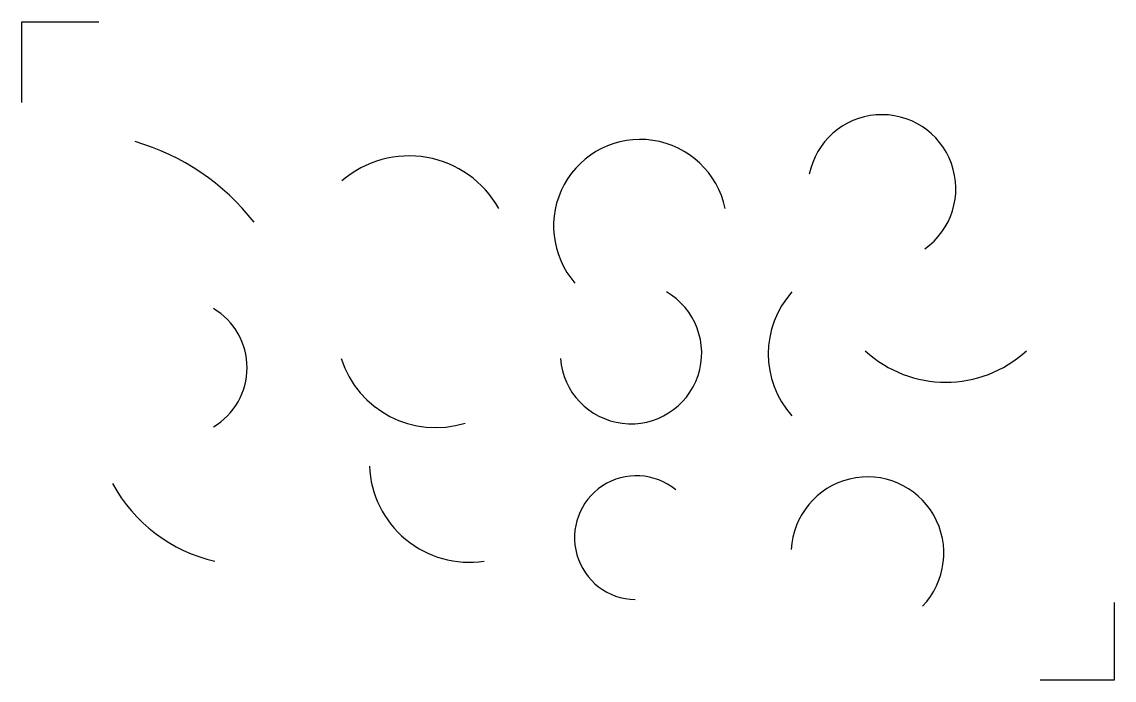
# Model space of a CAD drawing. Header units: millimetres. Extents: x 296 to 1482, y 67 to 782.
import ezdxf

# ---------------------------------------------------------------- set-up
doc = ezdxf.new("R2010")
doc.units = ezdxf.units.MM
doc.layers.get('0').update_dxf_attribs({"color": 250, "linetype": 'CONTINUOUS'})

msp = doc.modelspace()

# ---------------------------------------------------------------- linework, layer by layer
for points in [[(295.8, 694.6), (295.8, 782.1), (379.3, 782.1)], [(1481.6, 151.7), (1481.6, 67.4), (1401.2, 67.4)]]:
    msp.add_lwpolyline(points)
for centre, radius, start, end in [((1229.4, 601), 80.3, -54.6406, 168.7703), ((967.1, 560.3), 94.1, 11.8071, -138.8987), ((348.8, 409.6), 252.3, 37.8966, 73.9208), ((716.1, 524.8), 111.7, 29.3756, 130.669), ((957, 422.5), 76.8, -175.5412, 59.9743), ((1207.5, 421.6), 101.4, 138.3546, -138.3546), ((465.6, 406.6), 74.7, -59.2929, 59.2929), ((745.1, 449.5), 107.9, -162.1566, -72.7269), ((1298.8, 520.3), 129.4, -132.5374, -47.4626), ((781.5, 303.8), 108.4, -177.9272, -81.398), ((962.9, 222.1), 67.2, 50.4504, -91.1461), ((1213.8, 205.2), 82.9, -43.8243, 177.1981), ((542.9, 361.4), 169, -151.5663, -102.8209)]:
    msp.add_arc(centre, radius, start, end)

doc.saveas('drawing.dxf')
